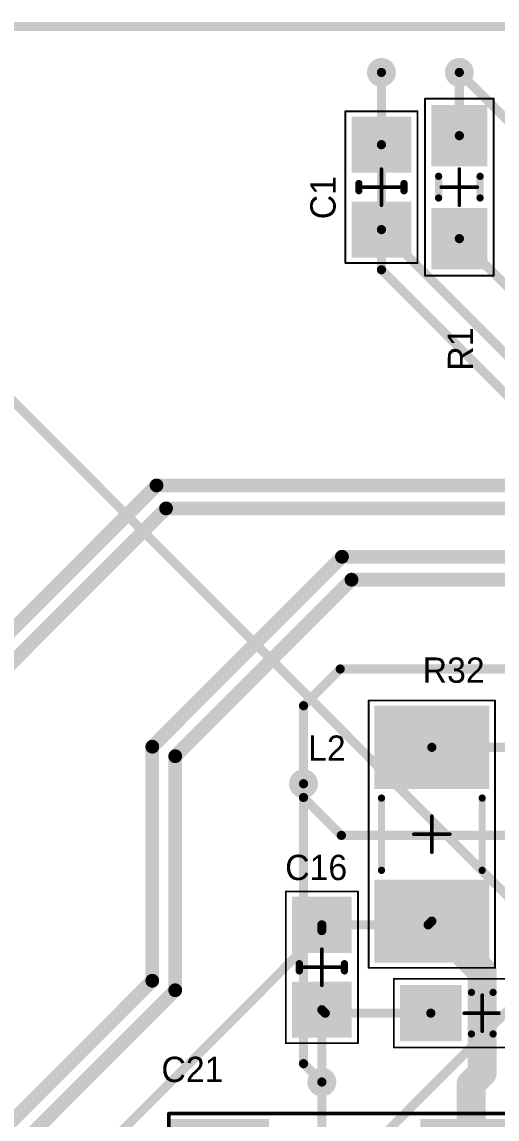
# Model space of a CAD drawing. Header units: millimetres. Extents: x 37 to 246, y 26 to 184.
# Drawn here: x 71.7 to 84.87, y 153.28 to 183.64 of the extents above; entities that cross this region are included whole.
import ezdxf

# ---------------------------------------------------------------- set-up
doc = ezdxf.new("R2010")
doc.units = ezdxf.units.MM
for name, color, linetype in [('BottomLayer', 5, 'Continuous'), ('KeepOutLayer', 6, 'Continuous'), ('Mechanical15', 56, 'Continuous'), ('MultiLayer', 9, 'Continuous'), ('TopLayer', 1, 'Continuous'), ('TopOverlay', 2, 'Continuous'), ('TopPaste', 8, 'Continuous'), ('TopSolder', 216, 'Continuous'), ('ViaHoleLayer', 16, 'Continuous')]:
    doc.layers.add(name, color=color, linetype=linetype)

msp = doc.modelspace()

# ---------------------------------------------------------------- linework, layer by layer
at = {"layer": 'BottomLayer'}
for points, const_width in [([(81.46100039999999, 182.245, 1), (81.8609996, 182.245, 1)], 0.3999992), ([(83.6200004, 182.245, 1), (84.01999959999999, 182.245, 1)], 0.3999992), ([(81.5975, 182.245, 1), (81.72449999999999, 182.245, 1)], 0.127), ([(83.75649999999999, 182.245, 1), (83.8835, 182.245, 1)], 0.127), ([(81.5975, 176.784, 1), (81.72449999999999, 176.784, 1)], 0.127), ([(81.5975, 176.784, 1), (81.72449999999999, 176.784, 1)], 0.127), ([(79.3020004, 162.56, 1), (79.7019996, 162.56, 1)], 0.3999992), ([(79.43849999999999, 162.56, 1), (79.5655, 162.56, 1)], 0.127), ([(79.43849999999999, 154.813, 1), (79.5655, 154.813, 1)], 0.127), ([(79.43849999999999, 154.813, 1), (79.5655, 154.813, 1)], 0.127), ([(79.81000039999999, 154.305, 1), (80.20999959999999, 154.305, 1)], 0.3999992), ([(79.9465, 154.305, 1), (80.0735, 154.305, 1)], 0.127)]:
    msp.add_lwpolyline(points, format="xyb", close=True, dxfattribs=dict(at, const_width=const_width))
at = {"layer": 'BottomLayer', "const_width": 0.254}
for points in [[(81.661, 176.784), (81.661, 182.245)], [(83.82, 182.245), (85.47099999999999, 180.594)], [(81.661, 176.784), (85.598, 172.847)], [(70.612, 173.99), (85.85199999999999, 158.75)], [(74.295, 145.415), (93.345, 164.465)], [(79.502, 154.813), (79.502, 162.56)], [(79.502, 154.813), (80.00999999999999, 154.305)]]:
    msp.add_lwpolyline(points, dxfattribs=at)
at = {"layer": 'KeepOutLayer', "const_width": 0.254}
msp.add_lwpolyline([(37.465, 183.515), (245.745, 183.515)], dxfattribs=at)
at = {"layer": 'Mechanical15'}
for points, const_width in [([(82.86997396, 181.51997478), (84.76997524, 181.51997478)], 0.0499999), ([(82.86997396, 176.61997442), (82.86997396, 181.51997478)], 0.0499999), ([(84.76997524, 176.61997442), (84.76997524, 181.51997478)], 0.0499999), ([(80.66099946, 176.96999912), (80.66099946, 181.16999834)], 0.0499999), ([(80.66099946, 181.16999834), (82.66100053999999, 181.16999834)], 0.0499999), ([(82.66100053999999, 176.96999912), (82.66100053999999, 181.16999834)], 0.0499999), ([(81.661, 178.56999846), (81.661, 179.569999)], 0.0999998), ([(83.8199746, 178.5699756), (83.8199746, 179.56997614)], 0.0999998), ([(81.161001, 179.07), (82.16099899999999, 179.07)], 0.0999998), ([(83.31997559999999, 179.0699746), (84.3199736, 179.0699746)], 0.0999998), ([(80.66099946, 176.96999912), (82.66100053999999, 176.96999912)], 0.0499999), ([(82.86997396, 176.61997442), (84.76997524, 176.61997442)], 0.0499999), ([(81.30799841999999, 164.86300022), (84.80799904, 164.86300022)], 0.0499999), ([(81.30799841999999, 157.46299978), (81.30799841999999, 164.86300022)], 0.0499999), ([(84.80799904, 157.46299978), (84.80799904, 164.86300022)], 0.0499999), ([(83.05799999999999, 160.663001), (83.05799999999999, 161.66300154)], 0.0999998), ([(82.55799846, 161.163), (83.557999, 161.163)], 0.0999998), ([(79.00999945999999, 155.38000166), (79.00999945999999, 159.58000088)], 0.0499999), ([(79.00999945999999, 159.58000088), (81.01000054, 159.58000088)], 0.0499999), ([(81.01000054, 155.38000166), (81.01000054, 159.58000088)], 0.0499999), ([(80.00999999999999, 156.980001), (80.00999999999999, 157.98000154)], 0.0999998), ([(79.510001, 157.48), (80.509999, 157.48)], 0.0999998), ([(81.30799841999999, 157.46299978), (84.80799904, 157.46299978)], 0.0499999), ([(82.00499982, 157.16000064), (86.90500018, 157.16000064)], 0.0499999), ([(82.00499982, 155.25999936), (82.00499982, 157.16000064)], 0.0499999), ([(84.455, 155.710001), (84.455, 156.709999)], 0.0999998), ([(83.95499846, 156.21), (84.954999, 156.21)], 0.0999998), ([(79.00999945999999, 155.38000166), (81.01000054, 155.38000166)], 0.0499999), ([(82.00499982, 155.25999936), (86.90500018, 155.25999936)], 0.0499999), ([(75.77000086, 148.87999942), (75.77000086, 153.4299954)], 0.0999998), ([(75.77000086, 153.4299954), (85.51999914, 153.4299954)], 0.0999998)]:
    msp.add_lwpolyline(points, dxfattribs=dict(at, const_width=const_width))
for points, const_width in [([(82.85747461999999, 181.51997478, 1), (82.8824733, 181.51997478, 1)], 0.02499868), ([(82.85747461999999, 181.51997478, 1), (82.8824733, 181.51997478, 1)], 0.02499868), ([(84.75747589999999, 181.51997478, 1), (84.78247458, 181.51997478, 1)], 0.02499868), ([(84.75747589999999, 181.51997478, 1), (84.78247458, 181.51997478, 1)], 0.02499868), ([(80.64850012, 181.16999834, 1), (80.67349879999999, 181.16999834, 1)], 0.02499868), ([(80.64850012, 181.16999834, 1), (80.67349879999999, 181.16999834, 1)], 0.02499868), ([(82.6485012, 181.16999834, 1), (82.67349988, 181.16999834, 1)], 0.02499868), ([(82.6485012, 181.16999834, 1), (82.67349988, 181.16999834, 1)], 0.02499868), ([(81.63600131999999, 179.569999, 1), (81.68599868, 179.569999, 1)], 0.0499999), ([(83.79497592, 179.56997614, 1), (83.84497327999999, 179.56997614, 1)], 0.0499999), ([(81.13600231999999, 179.07, 1), (81.18599968, 179.07, 1)], 0.0499999), ([(82.13600032, 179.07, 1), (82.18599768, 179.07, 1)], 0.0499999), ([(83.29497692, 179.0699746, 1), (83.34497428, 179.0699746, 1)], 0.0499999), ([(84.29497492, 179.0699746, 1), (84.34497228, 179.0699746, 1)], 0.0499999), ([(81.63600131999999, 178.56999846, 1), (81.68599868, 178.56999846, 1)], 0.0499999), ([(83.79497592, 178.5699756, 1), (83.84497327999999, 178.5699756, 1)], 0.0499999), ([(80.64850012, 176.96999912, 1), (80.67349879999999, 176.96999912, 1)], 0.02499868), ([(80.64850012, 176.96999912, 1), (80.67349879999999, 176.96999912, 1)], 0.02499868), ([(82.6485012, 176.96999912, 1), (82.67349988, 176.96999912, 1)], 0.02499868), ([(82.6485012, 176.96999912, 1), (82.67349988, 176.96999912, 1)], 0.02499868), ([(82.85747461999999, 176.61997442, 1), (82.8824733, 176.61997442, 1)], 0.02499868), ([(82.85747461999999, 176.61997442, 1), (82.8824733, 176.61997442, 1)], 0.02499868), ([(84.75747589999999, 176.61997442, 1), (84.78247458, 176.61997442, 1)], 0.02499868), ([(84.75747589999999, 176.61997442, 1), (84.78247458, 176.61997442, 1)], 0.02499868), ([(81.29549908, 164.86300022, 1), (81.32049776, 164.86300022, 1)], 0.02499868), ([(81.29549908, 164.86300022, 1), (81.32049776, 164.86300022, 1)], 0.02499868), ([(84.7954997, 164.86300022, 1), (84.82049837999999, 164.86300022, 1)], 0.02499868), ([(84.7954997, 164.86300022, 1), (84.82049837999999, 164.86300022, 1)], 0.02499868), ([(83.03300132, 161.66300154, 1), (83.08299867999999, 161.66300154, 1)], 0.0499999), ([(82.53299978, 161.163, 1), (82.58299713999999, 161.163, 1)], 0.0499999), ([(83.53300032, 161.163, 1), (83.58299767999999, 161.163, 1)], 0.0499999), ([(83.03300132, 160.663001, 1), (83.08299867999999, 160.663001, 1)], 0.0499999), ([(78.99750012, 159.58000088, 1), (79.0224988, 159.58000088, 1)], 0.02499868), ([(78.99750012, 159.58000088, 1), (79.0224988, 159.58000088, 1)], 0.02499868), ([(80.9975012, 159.58000088, 1), (81.02249988, 159.58000088, 1)], 0.02499868), ([(80.9975012, 159.58000088, 1), (81.02249988, 159.58000088, 1)], 0.02499868), ([(79.98500132, 157.98000154, 1), (80.03499868, 157.98000154, 1)], 0.0499999), ([(79.48500231999999, 157.48, 1), (79.53499968, 157.48, 1)], 0.0499999), ([(80.48500032, 157.48, 1), (80.53499767999999, 157.48, 1)], 0.0499999), ([(81.29549908, 157.46299978, 1), (81.32049776, 157.46299978, 1)], 0.02499868), ([(81.29549908, 157.46299978, 1), (81.32049776, 157.46299978, 1)], 0.02499868), ([(84.7954997, 157.46299978, 1), (84.82049837999999, 157.46299978, 1)], 0.02499868), ([(84.7954997, 157.46299978, 1), (84.82049837999999, 157.46299978, 1)], 0.02499868), ([(79.98500132, 156.980001, 1), (80.03499868, 156.980001, 1)], 0.0499999), ([(81.99250047999999, 157.16000064, 1), (82.01749916, 157.16000064, 1)], 0.02499868), ([(81.99250047999999, 157.16000064, 1), (82.01749916, 157.16000064, 1)], 0.02499868), ([(84.43000132, 156.709999, 1), (84.47999868, 156.709999, 1)], 0.0499999), ([(83.92999977999999, 156.21, 1), (83.97999714, 156.21, 1)], 0.0499999), ([(84.43000132, 155.710001, 1), (84.47999868, 155.710001, 1)], 0.0499999), ([(78.99750012, 155.38000166, 1), (79.0224988, 155.38000166, 1)], 0.02499868), ([(78.99750012, 155.38000166, 1), (79.0224988, 155.38000166, 1)], 0.02499868), ([(80.9975012, 155.38000166, 1), (81.02249988, 155.38000166, 1)], 0.02499868), ([(80.9975012, 155.38000166, 1), (81.02249988, 155.38000166, 1)], 0.02499868), ([(81.99250047999999, 155.25999936, 1), (82.01749916, 155.25999936, 1)], 0.02499868), ([(81.99250047999999, 155.25999936, 1), (82.01749916, 155.25999936, 1)], 0.02499868), ([(75.74500218, 153.4299954, 1), (75.79499953999999, 153.4299954, 1)], 0.0499999), ([(75.74500218, 153.4299954, 1), (75.79499953999999, 153.4299954, 1)], 0.0499999)]:
    msp.add_lwpolyline(points, format="xyb", close=True, dxfattribs=dict(at, const_width=const_width))
at = {"layer": 'MultiLayer', "const_width": 0.3999992}
for points in [[(81.46100039999999, 182.245, 1), (81.8609996, 182.245, 1)], [(83.6200004, 182.245, 1), (84.01999959999999, 182.245, 1)], [(79.3020004, 162.56, 1), (79.7019996, 162.56, 1)], [(79.81000039999999, 154.305, 1), (80.20999959999999, 154.305, 1)]]:
    msp.add_lwpolyline(points, format="xyb", close=True, dxfattribs=at)
at = {"layer": 'TopLayer'}
for points, const_width in [([(81.46100039999999, 182.245, 1), (81.8609996, 182.245, 1)], 0.3999992), ([(83.6200004, 182.245, 1), (84.01999959999999, 182.245, 1)], 0.3999992), ([(81.5975, 182.245, 1), (81.72449999999999, 182.245, 1)], 0.127), ([(83.75647459999999, 182.2449746, 1), (83.8834746, 182.2449746, 1)], 0.127), ([(83.75647459999999, 182.2449746, 1), (83.8834746, 182.2449746, 1)], 0.127), ([(83.75649999999999, 182.245, 1), (83.8835, 182.245, 1)], 0.127), ([(81.5975, 180.24499892, 1), (81.72449999999999, 180.24499892, 1)], 0.127), ([(83.75647459999999, 180.49497556, 1), (83.8834746, 180.49497556, 1)], 0.127), ([(81.5975, 177.89499854, 1), (81.72449999999999, 177.89499854, 1)], 0.127), ([(83.75647459999999, 177.64497618, 1), (83.8834746, 177.64497618, 1)], 0.127), ([(75.33372537999999, 170.815, 1), (75.52422537999999, 170.815, 1)], 0.1905), ([(75.33372537999999, 170.815, 1), (75.52422537999999, 170.815, 1)], 0.1905), ([(75.59675, 170.18, 1), (75.78725, 170.18, 1)], 0.1905), ([(75.59675, 170.18, 1), (75.78725, 170.18, 1)], 0.1905), ([(80.4727118, 168.84198642, 1), (80.6632118, 168.84198642, 1)], 0.1905), ([(80.4727118, 168.84198642, 1), (80.6632118, 168.84198642, 1)], 0.1905), ([(80.73573642, 168.20698642, 1), (80.92623642, 168.20698642, 1)], 0.1905), ([(80.73573642, 168.20698642, 1), (80.92623642, 168.20698642, 1)], 0.1905), ([(80.4545, 165.735, 1), (80.58149999999999, 165.735, 1)], 0.127), ([(80.4545, 165.735, 1), (80.58149999999999, 165.735, 1)], 0.127), ([(79.43849999999999, 164.719, 1), (79.5655, 164.719, 1)], 0.127), ([(79.43849999999999, 164.719, 1), (79.5655, 164.719, 1)], 0.127), ([(75.21575, 163.58502462, 1), (75.40625, 163.58502462, 1)], 0.1905), ([(75.21575, 163.58502462, 1), (75.40625, 163.58502462, 1)], 0.1905), ([(82.9945, 163.56800154, 1), (83.1215, 163.56800154, 1)], 0.127), ([(75.85074999999999, 163.322, 1), (76.04124999999999, 163.322, 1)], 0.1905), ([(75.85074999999999, 163.322, 1), (76.04124999999999, 163.322, 1)], 0.1905), ([(79.3020004, 162.56, 1), (79.7019996, 162.56, 1)], 0.3999992), ([(79.43849999999999, 162.56, 1), (79.5655, 162.56, 1)], 0.127), ([(79.43849999999999, 162.56, 1), (79.5655, 162.56, 1)], 0.127), ([(79.43849999999999, 162.179, 1), (79.5655, 162.179, 1)], 0.127), ([(79.43849999999999, 162.179, 1), (79.5655, 162.179, 1)], 0.127), ([(80.48649892, 161.13100108, 1), (80.61349892, 161.13100108, 1)], 0.127), ([(80.48649892, 161.13100108, 1), (80.61349892, 161.13100108, 1)], 0.127), ([(82.8580004, 158.758001, 1), (83.25799959999999, 158.758001, 1)], 0.3999992), ([(82.9945, 158.758001, 1), (83.1215, 158.758001, 1)], 0.127), ([(79.9465, 158.65500146, 1), (80.0735, 158.65500146, 1)], 0.127), ([(79.9465, 158.65500146, 1), (80.0735, 158.65500146, 1)], 0.127), ([(79.9465, 158.496, 1), (80.0735, 158.496, 1)], 0.127), ([(79.9465, 158.496, 1), (80.0735, 158.496, 1)], 0.127), ([(82.89150045999999, 158.65500146, 1), (83.01850046, 158.65500146, 1)], 0.127), ([(82.89150045999999, 158.65500146, 1), (83.01850046, 158.65500146, 1)], 0.127), ([(84.2550004, 157.361001, 1), (84.6549996, 157.361001, 1)], 0.3999992), ([(84.2550004, 157.361001, 1), (84.6549996, 157.361001, 1)], 0.3999992), ([(75.21575, 157.10802462, 1), (75.40625, 157.10802462, 1)], 0.1905), ([(75.21575, 157.10802462, 1), (75.40625, 157.10802462, 1)], 0.1905), ([(75.85074999999999, 156.845, 1), (76.04124999999999, 156.845, 1)], 0.1905), ([(75.85074999999999, 156.845, 1), (76.04124999999999, 156.845, 1)], 0.1905), ([(79.9465, 156.30500108, 1), (80.0735, 156.30500108, 1)], 0.127), ([(79.9465, 156.30500108, 1), (80.0735, 156.30500108, 1)], 0.127), ([(80.04150107999999, 156.21, 1), (80.16850108, 156.21, 1)], 0.127), ([(80.04150107999999, 156.21, 1), (80.16850108, 156.21, 1)], 0.127), ([(82.96649904, 156.21, 1), (83.09349904, 156.21, 1)], 0.127), ([(84.2550004, 154.559, 1), (84.6549996, 154.559, 1)], 0.3999992), ([(84.2550004, 154.559, 1), (84.6549996, 154.559, 1)], 0.3999992), ([(79.81000039999999, 154.305, 1), (80.20999959999999, 154.305, 1)], 0.3999992), ([(83.94500101999999, 154.24900062, 1), (84.34500021999999, 154.24900062, 1)], 0.3999992), ([(83.94500101999999, 154.24900062, 1), (84.34500021999999, 154.24900062, 1)], 0.3999992), ([(79.9465, 154.305, 1), (80.0735, 154.305, 1)], 0.127), ([(79.9465, 154.305, 1), (80.0735, 154.305, 1)], 0.127)]:
    msp.add_lwpolyline(points, format="xyb", close=True, dxfattribs=dict(at, const_width=const_width))
for points, const_width in [([(81.661, 180.24499892), (81.661, 182.245)], 0.254), ([(83.8199746, 182.2449746), (83.82, 182.245)], 0.254), ([(83.8199746, 180.49497556), (83.8199746, 182.2449746)], 0.254), ([(81.661, 177.89499854), (87.97899853999999, 171.577)], 0.254), ([(83.8199746, 177.64497618), (87.34795077999999, 174.117)], 0.254), ([(69.71397538, 165.1), (75.42897538, 170.815)], 0.381), ([(75.42897538, 170.815), (89.535, 170.815)], 0.381), ([(69.97699999999999, 164.465), (75.692, 170.18)], 0.381), ([(75.692, 170.18), (89.535, 170.18)], 0.381), ([(75.31099999999999, 163.58502462), (80.56796179999999, 168.84198642)], 0.381), ([(80.56796179999999, 168.84198642), (89.535, 168.84198642)], 0.381), ([(75.946, 163.322), (80.83098642, 168.20698642)], 0.381), ([(80.83098642, 168.20698642), (89.535, 168.20698642)], 0.381), ([(79.502, 164.719), (80.518, 165.735)], 0.254), ([(80.518, 165.735), (86.20499903999999, 165.735)], 0.254), ([(79.502, 162.56), (79.502, 164.719)], 0.254), ([(75.31099999999999, 157.10802462), (75.31099999999999, 163.58502462)], 0.381), ([(83.05799999999999, 163.56800154), (87.28899992, 163.56800154)], 0.254), ([(75.946, 156.845), (75.946, 163.322)], 0.381), ([(79.502, 162.179), (79.502, 162.56)], 0.254), ([(79.502, 162.179), (80.54999892, 161.13100108)], 0.254), ([(80.54999892, 161.13100108), (87.37599999999999, 161.13100108)], 0.254), ([(83.05799999999999, 158.758001), (84.455, 157.361001)], 0.80000094), ([(82.95500046, 158.65500146), (83.05799999999999, 158.758001)], 0.254), ([(72.64399999999999, 151.13), (80.00999999999999, 158.496)], 0.254), ([(80.00999999999999, 158.496), (80.00999999999999, 158.65500146)], 0.254), ([(80.00999999999999, 158.65500146), (82.95500046, 158.65500146)], 0.254), ([(84.455, 154.559), (84.455, 157.361001)], 0.80000094), ([(71.23797538, 153.035), (75.31099999999999, 157.10802462)], 0.381), ([(71.50099999999999, 152.4), (75.946, 156.845)], 0.381), ([(80.00999999999999, 156.30500108), (80.10500108, 156.21)], 0.254), ([(80.00999999999999, 154.305), (80.00999999999999, 156.30500108)], 0.254), ([(80.10500108, 156.21), (83.02999903999999, 156.21)], 0.254), ([(84.14500061999999, 154.24900062), (84.455, 154.559)], 0.80000094), ([(84.14500061999999, 151.13), (84.14500061999999, 154.24900062)], 0.80000094), ([(80.00999999999999, 152.019), (80.00999999999999, 154.305)], 0.254)]:
    msp.add_lwpolyline(points, dxfattribs=dict(at, const_width=const_width))
for points in [[(83.14497467999999, 179.74497706), (84.49497452, 179.74497706), (83.14497467999999, 181.24497406), (84.49497452, 181.24497406)], [(80.93600018, 179.569999), (82.38599982, 179.569999), (80.93600018, 180.91999884), (82.38599982, 180.91999884)], [(80.93600018, 177.21999862), (82.38599982, 177.21999862), (80.93600018, 178.56999846), (82.38599982, 178.56999846)], [(83.14497467999999, 176.89497768), (84.49497452, 176.89497768), (83.14497467999999, 178.39497468), (84.49497452, 178.39497468)], [(84.55299828, 164.61800198), (81.56300171999999, 164.61800198), (84.55299828, 162.5180011), (81.56300171999999, 162.5180011)], [(84.55299828, 159.80800144), (81.56300171999999, 159.80800144), (84.55299828, 157.70800056), (81.56300171999999, 157.70800056)], [(80.73499982, 159.33000138), (79.28500018, 159.33000138), (80.73499982, 157.98000154), (79.28500018, 157.98000154)], [(80.73499982, 156.980001), (79.28500018, 156.980001), (80.73499982, 155.63000116), (79.28500018, 155.63000116)], [(83.77999754, 155.53500008), (83.77999754, 156.88499992), (82.28000053999999, 155.53500008), (82.28000053999999, 156.88499992)]]:
    msp.add_solid(points, dxfattribs=at)
at = {"layer": 'TopOverlay', "const_width": 0.1999996}
for points in [[(83.24497448, 178.7699752), (83.24497448, 179.36997654)], [(84.39497472, 178.7699752), (84.39497472, 179.36997654)], [(81.03599998, 178.96999766), (81.03599998, 179.1699998)], [(82.28600001999999, 178.96999766), (82.28600001999999, 179.1699998)], [(81.66299898, 160.163002), (81.66299898, 162.16300054)], [(84.45299847999999, 160.163002), (84.45299847999999, 162.16300054)], [(79.38499997999999, 157.3800002), (79.38499997999999, 157.58000234)], [(80.63500001999999, 157.3800002), (80.63500001999999, 157.58000234)], [(84.15499806, 156.78500012), (84.75499939999999, 156.78500012)], [(84.15499806, 155.63499988), (84.75499939999999, 155.63499988)]]:
    msp.add_lwpolyline(points, dxfattribs=at)
at = {"layer": 'TopOverlay', "const_width": 0.0999998}
for points in [[(83.19497458, 179.36997654, 1), (83.29497438, 179.36997654, 1)], [(84.34497481999999, 179.36997654, 1), (84.44497462, 179.36997654, 1)], [(80.98600008, 179.1699998, 1), (81.08599987999999, 179.1699998, 1)], [(82.23600012, 179.1699998, 1), (82.33599991999999, 179.1699998, 1)], [(80.98600008, 178.96999766, 1), (81.08599987999999, 178.96999766, 1)], [(82.23600012, 178.96999766, 1), (82.33599991999999, 178.96999766, 1)], [(83.19497458, 178.7699752, 1), (83.29497438, 178.7699752, 1)], [(84.34497481999999, 178.7699752, 1), (84.44497462, 178.7699752, 1)], [(81.61299908, 162.16300054, 1), (81.71299888, 162.16300054, 1)], [(84.40299858, 162.16300054, 1), (84.50299838, 162.16300054, 1)], [(81.61299908, 160.163002, 1), (81.71299888, 160.163002, 1)], [(84.40299858, 160.163002, 1), (84.50299838, 160.163002, 1)], [(79.33500008, 157.58000234, 1), (79.43499987999999, 157.58000234, 1)], [(80.58500011999999, 157.58000234, 1), (80.68499992, 157.58000234, 1)], [(79.33500008, 157.3800002, 1), (79.43499987999999, 157.3800002, 1)], [(80.58500011999999, 157.3800002, 1), (80.68499992, 157.3800002, 1)], [(84.10499816, 156.78500012, 1), (84.20499796, 156.78500012, 1)], [(84.7049995, 156.78500012, 1), (84.80499929999999, 156.78500012, 1)], [(84.10499816, 155.63499988, 1), (84.20499796, 155.63499988, 1)], [(84.7049995, 155.63499988, 1), (84.80499929999999, 155.63499988, 1)]]:
    msp.add_lwpolyline(points, format="xyb", close=True, dxfattribs=at)
at = {"layer": 'TopPaste'}
for points in [[(83.14497467999999, 179.74497706), (84.49497452, 179.74497706), (83.14497467999999, 181.24497406), (84.49497452, 181.24497406)], [(80.93600018, 179.569999), (82.38599982, 179.569999), (80.93600018, 180.91999884), (82.38599982, 180.91999884)], [(80.93600018, 177.21999862), (82.38599982, 177.21999862), (80.93600018, 178.56999846), (82.38599982, 178.56999846)], [(83.14497467999999, 176.89497768), (84.49497452, 176.89497768), (83.14497467999999, 178.39497468), (84.49497452, 178.39497468)], [(84.55299828, 164.61800198), (81.56300171999999, 164.61800198), (84.55299828, 162.5180011), (81.56300171999999, 162.5180011)], [(84.55299828, 159.80800144), (81.56300171999999, 159.80800144), (84.55299828, 157.70800056), (81.56300171999999, 157.70800056)], [(80.73499982, 159.33000138), (79.28500018, 159.33000138), (80.73499982, 157.98000154), (79.28500018, 157.98000154)], [(80.73499982, 156.980001), (79.28500018, 156.980001), (80.73499982, 155.63000116), (79.28500018, 155.63000116)], [(83.77999754, 155.53500008), (83.77999754, 156.88499992), (82.28000053999999, 155.53500008), (82.28000053999999, 156.88499992)]]:
    msp.add_solid(points, dxfattribs=at)
at = {"layer": 'TopSolder'}
for points in [[(83.04337468, 179.64337706), (84.59657451999999, 179.64337706), (83.04337468, 181.34657406), (84.59657451999999, 181.34657406)], [(80.83440017999999, 179.468399), (82.48759982, 179.468399), (80.83440017999999, 181.02159884), (82.48759982, 181.02159884)], [(80.83440017999999, 177.11839862), (82.48759982, 177.11839862), (80.83440017999999, 178.67159846), (82.48759982, 178.67159846)], [(83.04337468, 176.79337768), (84.59657451999999, 176.79337768), (83.04337468, 178.49657468), (84.59657451999999, 178.49657468)], [(84.65459828, 164.71960198), (81.46140172, 164.71960198), (84.65459828, 162.4164011), (81.46140172, 162.4164011)], [(84.65459828, 159.90960144), (81.46140172, 159.90960144), (84.65459828, 157.60640056), (81.46140172, 157.60640056)], [(80.83659981999999, 159.43160138), (79.18340017999999, 159.43160138), (80.83659981999999, 157.87840154), (79.18340017999999, 157.87840154)], [(80.83659981999999, 157.081601), (79.18340017999999, 157.081601), (80.83659981999999, 155.52840116), (79.18340017999999, 155.52840116)], [(83.88159754, 155.43340008), (83.88159754, 156.98659992), (82.17840054, 155.43340008), (82.17840054, 156.98659992)], [(75.74339943999999, 153.28159844), (75.74339943999999, 148.97840156), (78.54659932, 153.28159844), (78.54659932, 148.97840156)], [(82.74340068, 153.28159844), (82.74340068, 148.97840156), (85.54660056, 153.28159844), (85.54660056, 148.97840156)]]:
    msp.add_solid(points, dxfattribs=at)
at = {"layer": 'ViaHoleLayer', "const_width": 0.1999996}
for points in [[(81.5610002, 182.245, 1), (81.7609998, 182.245, 1)], [(83.7200002, 182.245, 1), (83.9199998, 182.245, 1)], [(79.40200019999999, 162.56, 1), (79.6019998, 162.56, 1)], [(79.9100002, 154.305, 1), (80.1099998, 154.305, 1)]]:
    msp.add_lwpolyline(points, format="xyb", close=True, dxfattribs=at)

# ---------------------------------------------------------------- texts
at = {"layer": 'TopOverlay'}
for s, p in [('C1', (80.39099999999999, 178.181)), ('R1', (84.201, 173.99))]:
    msp.add_text(s, height=0.7000011399999999, rotation=90, dxfattribs=at).set_placement(p)
for s, p in [('R32', (82.804, 165.354)), ('L2', (79.62899999999999, 163.195)), ('C16', (78.994, 159.893)), ('C21', (75.565, 154.305))]:
    msp.add_text(s, height=0.7000011399999999, dxfattribs=at).set_placement(p)

doc.saveas('drawing.dxf')
